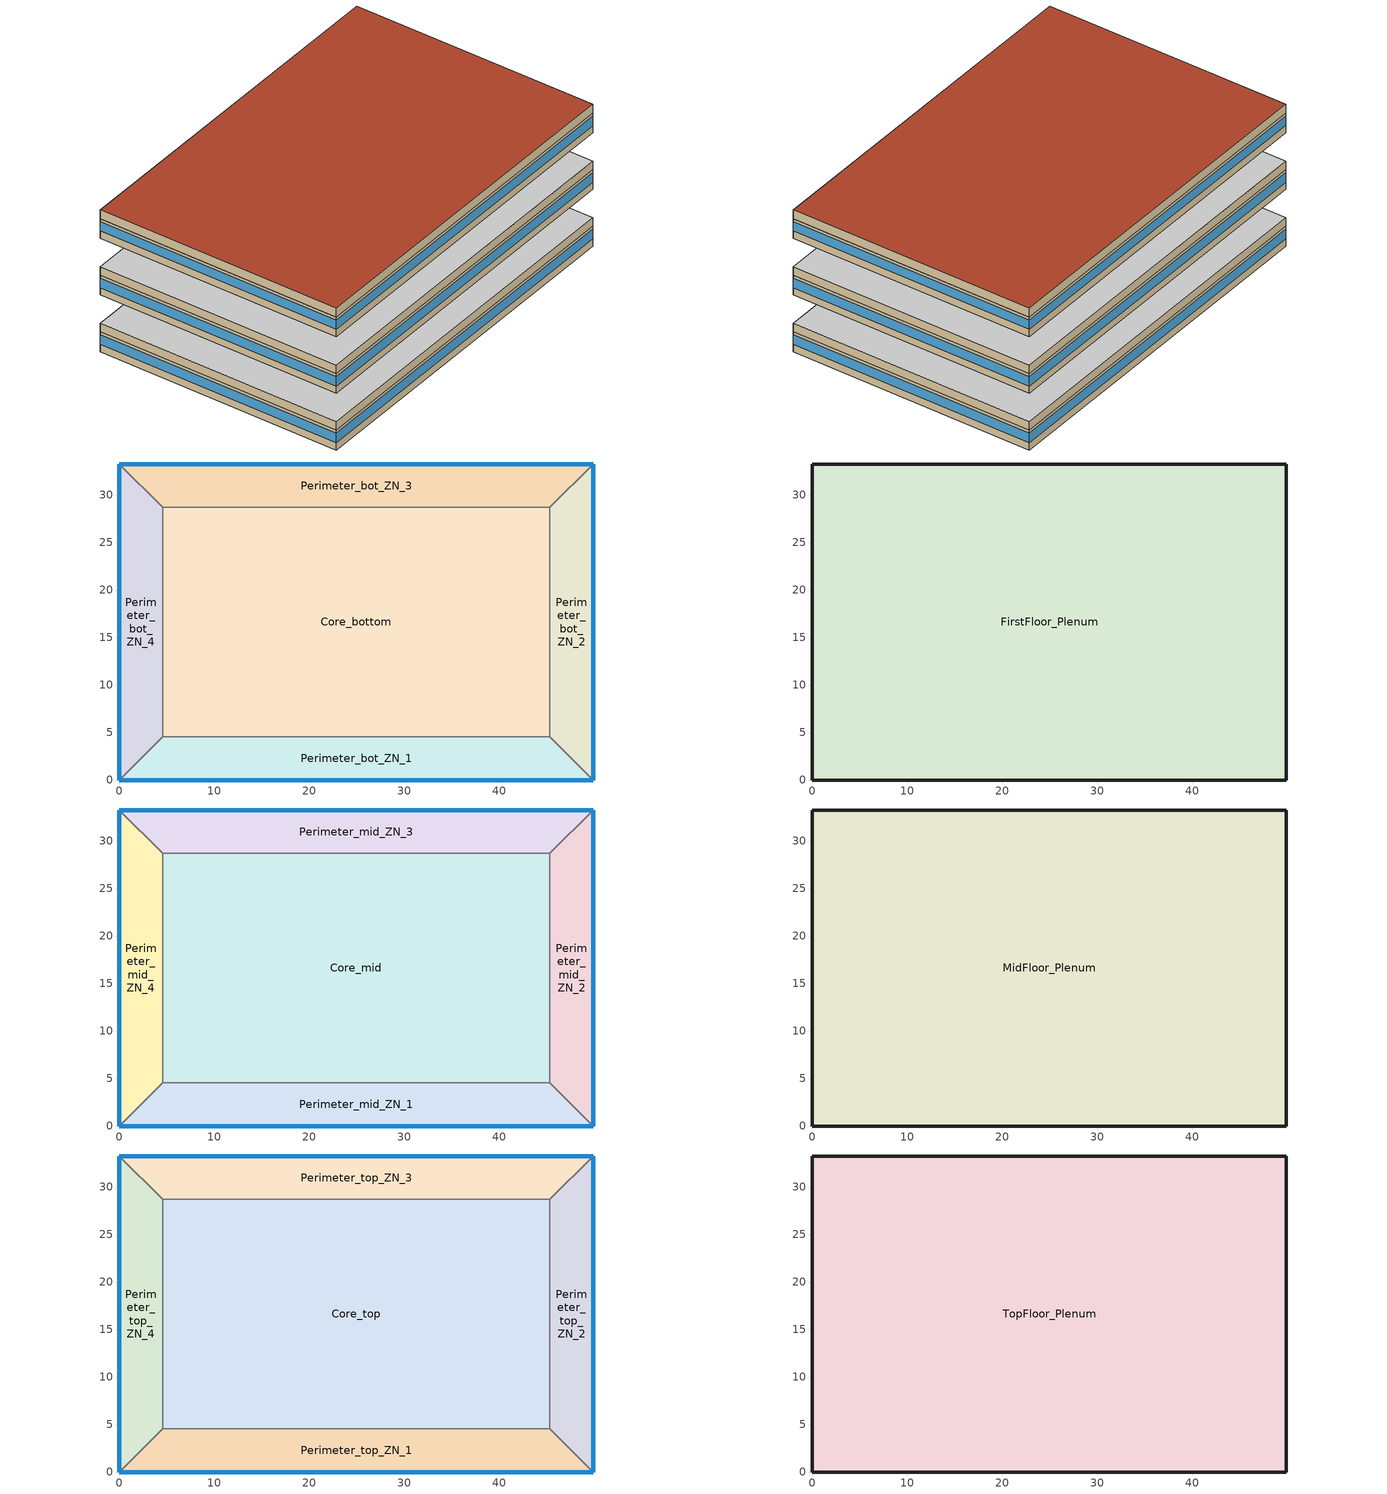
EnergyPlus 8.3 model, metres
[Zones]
Perimeter_bot_ZN_1
 floor ground (ext_slab_8in): 49.91,0 0,0 4.57,4.57 45.34,4.57 z0
 wall outside (Parede): 0,0 49.91,0 z0:2.74
 wall to Perimeter_bot_ZN_2 (int_wall): 49.91,0 45.34,4.57 z0:2.74
 wall to Core_bottom (int_wall): 45.34,4.57 4.57,4.57 z0:2.74
 wall to Perimeter_bot_ZN_4 (int_wall): 4.57,4.57 0,0 z0:2.74
 window (Vidro_controle_solar): 0,0 49.91,0 z1.02:2.33
 ceiling to FirstFloor_Plenum (DropCeiling): 4.57,4.57 0,0 49.91,0 45.34,4.57 z2.74
Perimeter_bot_ZN_2
 floor ground (ext_slab_8in): 49.91,33.27 49.91,0 45.34,4.57 45.34,28.7 z0
 wall outside (Parede): 49.91,0 49.91,33.27 z0:2.74
 wall to Perimeter_bot_ZN_3 (int_wall): 49.91,33.27 45.34,28.7 z0:2.74
 wall to Core_bottom (int_wall): 45.34,28.7 45.34,4.57 z0:2.74
 window (Vidro_controle_solar): 49.91,0 49.91,33.27 z1.02:2.33
 ceiling to FirstFloor_Plenum (DropCeiling): 45.34,28.7 45.34,4.57 49.91,0 49.91,33.27 z2.74
Perimeter_bot_ZN_3
 floor ground (ext_slab_8in): 49.91,33.27 45.34,28.7 4.57,28.7 0,33.27 z0
 wall outside (Parede): 49.91,33.27 0,33.27 z0:2.74
 wall to Perimeter_bot_ZN_4 (int_wall): 0,33.27 4.57,28.7 z0:2.74
 wall to Core_bottom (int_wall): 4.57,28.7 45.34,28.7 z0:2.74
 window (Vidro_controle_solar): 49.91,33.27 0,33.27 z1.02:2.33
 ceiling to FirstFloor_Plenum (DropCeiling): 0,33.27 4.57,28.7 45.34,28.7 49.91,33.27 z2.74
Perimeter_bot_ZN_4
 floor ground (ext_slab_8in): 4.57,28.7 4.57,4.57 0,0 0,33.27 z0
 wall outside (Parede): 0,33.27 0,0 z0:2.74
 wall to Core_bottom (int_wall): 4.57,4.57 4.57,28.7 z0:2.74
 window (Vidro_controle_solar): 0,33.27 0,0 z1.02:2.33
 ceiling to FirstFloor_Plenum (DropCeiling): 0,33.27 0,0 4.57,4.57 4.57,28.7 z2.74
Core_bottom
 floor ground (ext_slab_8in): 45.34,28.7 45.34,4.57 4.57,4.57 4.57,28.7 z0
 ceiling to FirstFloor_Plenum (DropCeiling): 4.57,28.7 4.57,4.57 45.34,4.57 45.34,28.7 z2.74
FirstFloor_Plenum
 wall outside (Parede): 49.91,33.27 0,33.27 0,0 49.91,0 49.91,33.27 z2.74:3.96
 ceiling adiabatic (DropCeiling): 0,33.27 0,0 49.91,0 49.91,33.27 z3.96
Perimeter_mid_ZN_1
 floor adiabatic (int_slab_floor): 49.91,0 0,0 4.57,4.57 45.34,4.57 z7.92
 wall outside (Parede): 0,0 49.91,0 z7.92:10.67
 wall to Perimeter_mid_ZN_2 (int_wall): 49.91,0 45.34,4.57 z7.92:10.67
 wall to Perimeter_mid_ZN_4 (int_wall): 4.57,4.57 0,0 z7.92:10.67
 wall to Core_mid (int_wall): 45.34,4.57 4.57,4.57 z7.92:10.67
 window (Vidro_controle_solar): 0,0 49.91,0 z8.94:10.25
 ceiling to MidFloor_Plenum (DropCeiling): 4.57,4.57 0,0 49.91,0 45.34,4.57 z10.67
Perimeter_mid_ZN_2
 floor adiabatic (int_slab_floor): 49.91,33.27 49.91,0 45.34,4.57 45.34,28.7 z7.92
 wall outside (Parede): 49.91,0 49.91,33.27 z7.92:10.67
 wall to Perimeter_mid_ZN_3 (int_wall): 49.91,33.27 45.34,28.7 z7.92:10.67
 wall to Core_mid (int_wall): 45.34,28.7 45.34,4.57 z7.92:10.67
 window (Vidro_controle_solar): 49.91,0 49.91,33.27 z8.94:10.25
 ceiling to MidFloor_Plenum (DropCeiling): 45.34,28.7 45.34,4.57 49.91,0 49.91,33.27 z10.67
Perimeter_mid_ZN_3
 floor adiabatic (int_slab_floor): 49.91,33.27 45.34,28.7 4.57,28.7 0,33.27 z7.92
 wall outside (Parede): 49.91,33.27 0,33.27 z7.92:10.67
 wall to Perimeter_mid_ZN_4 (int_wall): 0,33.27 4.57,28.7 z7.92:10.67
 wall to Core_mid (int_wall): 4.57,28.7 45.34,28.7 z7.92:10.67
 window (Vidro_controle_solar): 49.91,33.27 0,33.27 z8.94:10.25
 ceiling to MidFloor_Plenum (DropCeiling): 0,33.27 4.57,28.7 45.34,28.7 49.91,33.27 z10.67
Perimeter_mid_ZN_4
 floor adiabatic (int_slab_floor): 4.57,28.7 4.57,4.57 0,0 0,33.27 z7.92
 wall outside (Parede): 0,33.27 0,0 z7.92:10.67
 wall to Core_mid (int_wall): 4.57,4.57 4.57,28.7 z7.92:10.67
 window (Vidro_controle_solar): 0,33.27 0,0 z8.94:10.25
 ceiling to MidFloor_Plenum (DropCeiling): 0,33.27 0,0 4.57,4.57 4.57,28.7 z10.67
Core_mid
 floor adiabatic (int_slab_floor): 45.34,28.7 45.34,4.57 4.57,4.57 4.57,28.7 z7.92
 ceiling to MidFloor_Plenum (DropCeiling): 4.57,28.7 4.57,4.57 45.34,4.57 45.34,28.7 z10.67
MidFloor_Plenum
 wall outside (Parede): 49.91,33.27 0,33.27 0,0 49.91,0 49.91,33.27 z10.67:11.88
 ceiling adiabatic (DropCeiling): 0,33.27 0,0 49.91,0 49.91,33.27 z11.88
Perimeter_top_ZN_1
 floor adiabatic (int_slab_floor): 49.91,0 0,0 4.57,4.57 45.34,4.57 z15.84
 wall outside (Parede): 0,0 49.91,0 z15.84:18.59
 wall to Perimeter_top_ZN_2 (int_wall): 49.91,0 45.34,4.57 z15.84:18.59
 wall to Perimeter_top_ZN_4 (int_wall): 4.57,4.57 0,0 z15.84:18.59
 wall to Core_top (int_wall): 45.34,4.57 4.57,4.57 z15.84:18.59
 window (Vidro_controle_solar): 0,0 49.91,0 z16.87:18.17
 ceiling to TopFloor_Plenum (DropCeiling): 0,0 49.91,0 45.34,4.57 4.57,4.57 z18.59
Perimeter_top_ZN_2
 floor adiabatic (int_slab_floor): 49.91,33.27 49.91,0 45.34,4.57 45.34,28.7 z15.84
 wall outside (Parede): 49.91,0 49.91,33.27 z15.84:18.59
 wall to Perimeter_top_ZN_3 (int_wall): 49.91,33.27 45.34,28.7 z15.84:18.59
 wall to Core_top (int_wall): 45.34,28.7 45.34,4.57 z15.84:18.59
 window (Vidro_controle_solar): 49.91,0 49.91,33.27 z16.87:18.17
 ceiling to TopFloor_Plenum (DropCeiling): 45.34,28.7 45.34,4.57 49.91,0 49.91,33.27 z18.59
Perimeter_top_ZN_3
 floor adiabatic (int_slab_floor): 49.91,33.27 45.34,28.7 4.57,28.7 0,33.27 z15.84
 wall outside (Parede): 49.91,33.27 0,33.27 z15.84:18.59
 wall to Perimeter_top_ZN_4 (int_wall): 0,33.27 4.57,28.7 z15.84:18.59
 wall to Core_top (int_wall): 4.57,28.7 45.34,28.7 z15.84:18.59
 window (Vidro_controle_solar): 49.91,33.27 0,33.27 z16.87:18.17
 ceiling to TopFloor_Plenum (DropCeiling): 0,33.27 4.57,28.7 45.34,28.7 49.91,33.27 z18.59
Perimeter_top_ZN_4
 floor adiabatic (int_slab_floor): 4.57,28.7 4.57,4.57 0,0 0,33.27 z15.84
 wall outside (Parede): 0,33.27 0,0 z15.84:18.59
 wall to Core_top (int_wall): 4.57,4.57 4.57,28.7 z15.84:18.59
 window (Vidro_controle_solar): 0,33.27 0,0 z16.87:18.17
 ceiling to TopFloor_Plenum (DropCeiling): 0,33.27 0,0 4.57,4.57 4.57,28.7 z18.59
Core_top
 floor adiabatic (int_slab_floor): 45.34,28.7 45.34,4.57 4.57,4.57 4.57,28.7 z15.84
 ceiling adiabatic (DropCeiling): 4.57,28.7 4.57,4.57 45.34,4.57 45.34,28.7 z18.59
TopFloor_Plenum
 wall outside (Parede): 49.91,33.27 0,33.27 0,0 49.91,0 49.91,33.27 z18.59:19.81
 roof outside (Cobertura): 0,33.27 0,0 49.91,0 49.91,33.27 z19.81
[Building]
Baseline: North Axis {deg}=0; Terrain=City; Loads Convergence Tolerance Value=0.04; Temperature Convergence Tolerance Value {deltaC}=0.2; Solar Distribution=FullInteriorAndExterior; Maximum Number of Warmup Days=50; Minimum Number of Warmup Days=15
[SizingPeriod:DesignDay] Day of Month=21; Daily Dry-Bulb Temperature Range {deltaC}=6.7; Dry-Bulb Temperature Range Modifier Type=DefaultMultipliers; Humidity Condition Type=WetBulb; Barometric Pressure {Pa}=101420; Wind Speed {m/s}=0; Wind Direction {deg}=0; Rain Indicator=No; Snow Indicator=No; Daylight Saving Time Indicator=No; Solar Model Indicator=ASHRAEClearSky
Name | Month | Day Type | Maximum Dry-Bulb Temperature {C} | Wetbulb or DewPoint at Maximum Dry-Bulb {C} | Sky Clearness
Florianopolis_inverno | 7 | WinterDesignDay | 7.5 | 7.5 | 0
Florianopolis_verao | 1 | SummerDesignDay | 32.2 | 26.6 | 1
[Site:GroundTemperature:BuildingSurface]
22.75, 23.92, 24.21, 23.89, 22.22, 20.39, 18.68, 17.48, 17.16, 17.79, 19.23, 21.01
[Material] Thermal Absorptance=0.9
Name | Roughness | Thickness {m} | Conductivity {W/m-K} | Density {kg/m3} | Specific Heat {J/kg-K} | Solar Absorptance | Visible Absorptance
Std Wood 6inch | MediumSmooth | 0.15 | 0.12 | 540 | 1210 | 0.7 | 0.7
AC02 Acoustic Ceiling | MediumSmooth | 0.0127 | 0.057 | 288 | 1339 | 0.7 | 0.2
G01 13mm gypsum board | Smooth | 0.0127 | 0.16 | 800 | 1090 | 0.7 | 0.5
Ceram Tij 8 fur circ (10 cm) | Rough | 0.033 | 0.9 | 1103 | 920 | 0.7 | 0.7
ArgamassaReboco(25mm) | Rough | 0.025 | 1.15 | 2000 | 1000 | 0.4 | 0.4
PisoCeramico(10mm) | Rough | 0.01 | 0.9 | 1600 | 920 | 0.6 | 0.6
TelhaFibrocimento | Rough | 0.007 | 0.95 | 1900 | 840 | 0.6 | 0.6
LajeMacicaConcreto(100mm) | Rough | 0.1 | 1.75 | 2200 | 1000 | 0.7 | 0.7
LajeMacicaConcreto(200mm) | Rough | 0.2 | 1.75 | 2200 | 1000 | 0.7 | 0.7
[Material:AirGap]
Name | Thermal Resistance {m2-K/W}
CavidadeBloco:CamaradeAr(20-50mm) | 0.16
Atico:AltaEmissividade:CamaradeAr(>50mm) | 0.21
[WindowMaterial:Glazing]
CONTROLE_SOLAR: Optical Data Type=SpectralAverage; Thickness {m}=0.008; Solar Transmittance at Normal Incidence=0.15; Front Side Solar Reflectance at Normal Incidence=0.35; Back Side Solar Reflectance at Normal Incidence=0.34; Visible Transmittance at Normal Incidence=0.32; Front Side Visible Reflectance at Normal Incidence=0.48; Back Side Visible Reflectance at Normal Incidence=0.51; Infrared Transmittance at Normal Incidence=0; Front Side Infrared Hemispherical Emissivity=0.84; Back Side Infrared Hemispherical Emissivity=0.84; Conductivity {W/m-K}=1
[Construction]
InteriorFurnishings: Std Wood 6inch
DropCeiling: AC02 Acoustic Ceiling
int_wall: G01 13mm gypsum board, G01 13mm gypsum board
ext_slab_8in: LajeMacicaConcreto(200mm), PisoCeramico(10mm)
int_slab_floor: LajeMacicaConcreto(100mm), PisoCeramico(10mm)
Parede: ArgamassaReboco(25mm), Ceram Tij 8 fur circ (10 cm), CavidadeBloco:CamaradeAr(20-50mm), Ceram Tij 8 fur circ (10 cm), ArgamassaReboco(25mm)
Cobertura: TelhaFibrocimento, Atico:AltaEmissividade:CamaradeAr(>50mm), LajeMacicaConcreto(200mm)
Vidro_controle_solar: CONTROLE_SOLAR
[Zone] Type=1; Volume {m3}=autocalculate; Floor Area {m2}=autocalculate
Name | Multiplier | Ceiling Height {m} | Part of Total Floor Area
Core_bottom; Core_top; Perimeter_top_ZN_3; Perimeter_top_ZN_2; Perimeter_top_ZN_1; Perimeter_top_ZN_4; Perimeter_bot_ZN_3; Perimeter_bot_ZN_2; Perimeter_bot_ZN_1; Perimeter_bot_ZN_4 | 1 | 2.7432 | YES
TopFloor_Plenum; FirstFloor_Plenum | 1 | 1.2192 | No
MidFloor_Plenum | 3 | 1.2192 | No
Core_mid; Perimeter_mid_ZN_3; Perimeter_mid_ZN_2; Perimeter_mid_ZN_1; Perimeter_mid_ZN_4 | 3 | 2.7432 | YES
[InternalMass] Construction=InteriorFurnishings
Name | Zone | Surface Area {m2}
Core_bottom_InternalMass_1 | Core_bottom | 1967.08
Core_mid_InternalMass_1 | Core_mid | 1967.08
Core_top_InternalMass_1 | Core_top | 1967.08
Perimeter_top_ZN_3_InternalMass_1 | Perimeter_top_ZN_3 | 414.675
Perimeter_top_ZN_2_InternalMass_1 | Perimeter_top_ZN_2 | 262.5073
Perimeter_top_ZN_1_InternalMass_1 | Perimeter_top_ZN_1 | 414.6723
Perimeter_top_ZN_4_InternalMass_1 | Perimeter_top_ZN_4 | 262.5056
Perimeter_bot_ZN_3_InternalMass_1 | Perimeter_bot_ZN_3 | 414.675
Perimeter_bot_ZN_2_InternalMass_1 | Perimeter_bot_ZN_2 | 262.5073
Perimeter_bot_ZN_1_InternalMass_1 | Perimeter_bot_ZN_1 | 414.6723
Perimeter_bot_ZN_4_InternalMass_1 | Perimeter_bot_ZN_4 | 262.5056
Perimeter_mid_ZN_3_InternalMass_1 | Perimeter_mid_ZN_3 | 414.675
Perimeter_mid_ZN_2_InternalMass_1 | Perimeter_mid_ZN_2 | 262.5073
Perimeter_mid_ZN_1_InternalMass_1 | Perimeter_mid_ZN_1 | 414.6723
Perimeter_mid_ZN_4_InternalMass_1 | Perimeter_mid_ZN_4 | 262.5056
[People] Number of People Schedule=BLDG_OCC_SCH; Number of People Calculation Method=Area/Person; Zone Floor Area per Person {m2/person}=@@People@@; Fraction Radiant=0.3; Sensible Heat Fraction=AUTOCALCULATE; Activity Level Schedule=ACTIVITY_SCH; Enable ASHRAE 55 Comfort Warnings=No; Mean Radiant Temperature Calculation Type=ZoneAveraged
Name | Zone or ZoneList
Core_bottom | Core_bottom
Core_mid | Core_mid
Core_top | Core_top
Perimeter_top_ZN_3 | Perimeter_top_ZN_3
Perimeter_top_ZN_2 | Perimeter_top_ZN_2
Perimeter_top_ZN_1 | Perimeter_top_ZN_1
Perimeter_top_ZN_4 | Perimeter_top_ZN_4
Perimeter_bot_ZN_3 | Perimeter_bot_ZN_3
Perimeter_bot_ZN_2 | Perimeter_bot_ZN_2
Perimeter_bot_ZN_1 | Perimeter_bot_ZN_1
Perimeter_bot_ZN_4 | Perimeter_bot_ZN_4
Perimeter_mid_ZN_3 | Perimeter_mid_ZN_3
Perimeter_mid_ZN_2 | Perimeter_mid_ZN_2
Perimeter_mid_ZN_1 | Perimeter_mid_ZN_1
Perimeter_mid_ZN_4 | Perimeter_mid_ZN_4
[Lights] Schedule=BLDG_LIGHT_SCH; Design Level Calculation Method=Watts/Area; Watts per Zone Floor Area {W/m2}=@@Lights@@; Return Air Fraction=0; Fraction Radiant=0.7; Fraction Visible=0.2; Fraction Replaceable=1; Return Air Fraction Calculated from Plenum Temperature=No
Name | Zone or ZoneList
Core_bottom_Lights | Core_bottom
Core_mid_Lights | Core_mid
Core_top_Lights | Core_top
Perimeter_top_ZN_3_Lights | Perimeter_top_ZN_3
Perimeter_top_ZN_2_Lights | Perimeter_top_ZN_2
Perimeter_top_ZN_1_Lights | Perimeter_top_ZN_1
Perimeter_top_ZN_4_Lights | Perimeter_top_ZN_4
Perimeter_bot_ZN_3_Lights | Perimeter_bot_ZN_3
Perimeter_bot_ZN_2_Lights | Perimeter_bot_ZN_2
Perimeter_bot_ZN_1_Lights | Perimeter_bot_ZN_1
Perimeter_bot_ZN_4_Lights | Perimeter_bot_ZN_4
Perimeter_mid_ZN_3_Lights | Perimeter_mid_ZN_3
Perimeter_mid_ZN_2_Lights | Perimeter_mid_ZN_2
Perimeter_mid_ZN_1_Lights | Perimeter_mid_ZN_1
Perimeter_mid_ZN_4_Lights | Perimeter_mid_ZN_4
[ElectricEquipment] Fraction Latent=0; Fraction Radiant=0.5; Fraction Lost=0
Name | Zone or ZoneList | Schedule | Design Level Calculation Method | Watts per Zone Floor Area {W/m2} | Design Level {W}
Core_bottom_MiscPlug_Equip | Core_bottom | BLDG_EQUIP_SCH | Watts/Area | @@ElectricEquipment@@
Core_mid_MiscPlug_Equip | Core_mid | BLDG_EQUIP_SCH | Watts/Area | @@ElectricEquipment@@
Core_top_MiscPlug_Equip | Core_top | BLDG_EQUIP_SCH | Watts/Area | @@ElectricEquipment@@
Perimeter_top_ZN_3_MiscPlug_Equip | Perimeter_top_ZN_3 | BLDG_EQUIP_SCH | Watts/Area | @@ElectricEquipment@@
Perimeter_top_ZN_2_MiscPlug_Equip | Perimeter_top_ZN_2 | BLDG_EQUIP_SCH | Watts/Area | @@ElectricEquipment@@
Perimeter_top_ZN_1_MiscPlug_Equip | Perimeter_top_ZN_1 | BLDG_EQUIP_SCH | Watts/Area | @@ElectricEquipment@@
Perimeter_top_ZN_4_MiscPlug_Equip | Perimeter_top_ZN_4 | BLDG_EQUIP_SCH | Watts/Area | @@ElectricEquipment@@
Perimeter_bot_ZN_3_MiscPlug_Equip | Perimeter_bot_ZN_3 | BLDG_EQUIP_SCH | Watts/Area | @@ElectricEquipment@@
Perimeter_bot_ZN_2_MiscPlug_Equip | Perimeter_bot_ZN_2 | BLDG_EQUIP_SCH | Watts/Area | @@ElectricEquipment@@
Perimeter_bot_ZN_1_MiscPlug_Equip | Perimeter_bot_ZN_1 | BLDG_EQUIP_SCH | Watts/Area | @@ElectricEquipment@@
Perimeter_bot_ZN_4_MiscPlug_Equip | Perimeter_bot_ZN_4 | BLDG_EQUIP_SCH | Watts/Area | @@ElectricEquipment@@
Perimeter_mid_ZN_3_MiscPlug_Equip | Perimeter_mid_ZN_3 | BLDG_EQUIP_SCH | Watts/Area | @@ElectricEquipment@@
Perimeter_mid_ZN_2_MiscPlug_Equip | Perimeter_mid_ZN_2 | BLDG_EQUIP_SCH | Watts/Area | @@ElectricEquipment@@
Perimeter_mid_ZN_1_MiscPlug_Equip | Perimeter_mid_ZN_1 | BLDG_EQUIP_SCH | Watts/Area | @@ElectricEquipment@@
Perimeter_mid_ZN_4_MiscPlug_Equip | Perimeter_mid_ZN_4 | BLDG_EQUIP_SCH | Watts/Area | @@ElectricEquipment@@
Core_bottom_Elevators_Equip | Core_bottom | BLDG_ELEVATORS | EquipmentLevel |  | 32109.9
Elevators_Lights_Fan | Core_bottom | ELEV_LIGHT_FAN_SCH_ADD_DF | EquipmentLevel |  | 125
[ZoneInfiltration:DesignFlowRate] Schedule=INFIL_SCH_PNNL; Design Flow Rate Calculation Method=AirChanges/Hour; Air Changes per Hour {1/hr}=0.3; Constant Term Coefficient=1; Temperature Term Coefficient=0; Velocity Term Coefficient=0; Velocity Squared Term Coefficient=0
Name | Zone or ZoneList
Perimeter_top_ZN_3_Infiltration | Perimeter_top_ZN_3
Perimeter_top_ZN_2_Infiltration | Perimeter_top_ZN_2
Perimeter_top_ZN_1_Infiltration | Perimeter_top_ZN_1
Perimeter_top_ZN_4_Infiltration | Perimeter_top_ZN_4
Perimeter_bot_ZN_3_Infiltration | Perimeter_bot_ZN_3
Perimeter_bot_ZN_2_Infiltration | Perimeter_bot_ZN_2
Perimeter_bot_ZN_1_Infiltration | Perimeter_bot_ZN_1
Perimeter_bot_ZN_4_Infiltration | Perimeter_bot_ZN_4
Perimeter_mid_ZN_3_Infiltration | Perimeter_mid_ZN_3
Perimeter_mid_ZN_2_Infiltration | Perimeter_mid_ZN_2
Perimeter_mid_ZN_1_Infiltration | Perimeter_mid_ZN_1
Perimeter_mid_ZN_4_Infiltration | Perimeter_mid_ZN_4
FirstFloor_Plenum_Infiltration | FirstFloor_Plenum
MidFloor_Plenum_Infiltration | MidFloor_Plenum
TopFloor_Plenum_Infiltration | TopFloor_Plenum
[Schedule:Compact]
BLDG_LIGHT_SCH; BLDG_EQUIP_SCH: Through: 12/31, For: Weekdays SummerDesignDay, Until: 7:00, 0.05, Until: 8:00, 0.1, Until: 18:00, 0.9, Until: 19:00, 0.1, Until: 24:00, 0.05, For: Saturday WinterDesignDay, Until: 7:00, 0.05, Until: 8:00, 0.1, Until: 12:00, 0.9, Until: 13:00, 0.1, Until: 24:00, 0.05, For: Sunday Holidays AllOtherDays, Until: 24:00, 0.05
BLDG_OCC_SCH: Through: 12/31, For: Weekdays SummerDesignDay, Until: 7:00, 0, Until: 8:00, 0.1, Until: 18:00, 1, Until: 19:00, 0.1, Until: 24:00, 0, For: Saturday WinterDesignDay, Until: 7:00, 0, Until: 8:00, 0.05, Until: 12:00, 0.5, Until: 13:00, 0.05, Until: 24:00, 0, For: Sunday Holidays AllOtherDays, Until: 24:00, 0
BLDG_ELEVATORS; ELEV_LIGHT_FAN_SCH_ADD_DF: Through: 12/31, For: SummerDesignDay, Until: 24:00, 0.69, For: Weekdays, Until: 07:00, 0, Until: 08:00, 0.35, Until: 09:00, 0.69, Until: 10:00, 0.43, Until: 11:00, 0.37, Until: 12:00, 0.43, Until: 13:00, 0.58, Until: 14:00, 0.48, Until: 15:00, 0.37, Until: 16:00, 0.37, Until: 17:00, 0.46, Until: 18:00, 0.62, Until: 19:00, 0.12, Until: 20:00, 0.04, Until: 21:00, 0.04, Until: 24:00, 0, For: Saturday WinterDesignDay, Until: 07:00, 0, Until: 08:00, 0.16, Until: 09:00, 0.14, Until: 10:00, 0.21, Until: 11:00, 0.18, Until: 12:00, 0.25, Until: 13:00, 0.21, Until: 14:00, 0.13, Until: 15:00, 0.08, Until: 16:00, 0.04, Until: 17:00, 0.05, Until: 18:00, 0.06, Until: 24:00, 0, For:Sunday Holidays AllOtherDays, Until: 24:00, 0
ACTIVITY_SCH: Through: 12/31, For: AllDays, Until: 24:00, 120
INFIL_SCH_PNNL: Through: 12/31, For: Weekdays SummerDesignDay, Until: 06:00, 1, Until: 22:00, 1, Until: 24:00, 1, For: Saturday WinterDesignDay, Until: 06:00, 1, Until: 18:00, 1, Until: 24:00, 1, For:Sunday Holidays AllOtherDays, Until: 24:00, 1
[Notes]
US National Holidays
